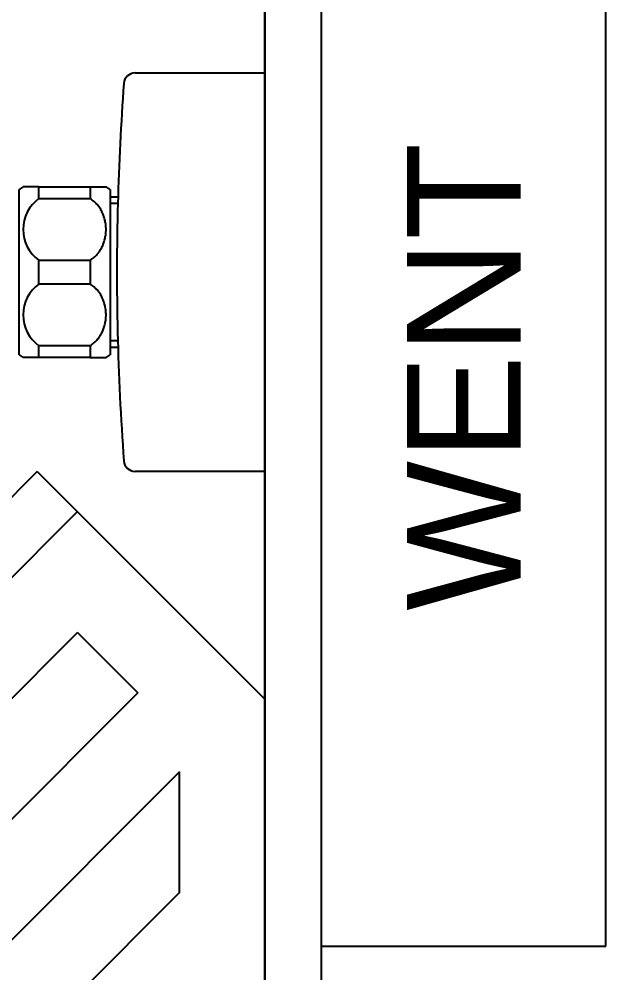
# Model space of a CAD drawing. Header units: millimetres. Extents: x 976 to 9349, y -714 to 2211.
# Drawn here: x 6705.53 to 6715.85, y 9.25 to 26 of the extents above; entities that cross this region are included whole.
import ezdxf

# ---------------------------------------------------------------- set-up
doc = ezdxf.new("R2010")
doc.units = ezdxf.units.MM
for name, color, linetype in [('Płytki', 254, 'Continuous'), ('Wbudowane', 175, 'Continuous'), ('Ściany', 7, 'Continuous')]:
    doc.layers.add(name, color=color, linetype=linetype)

# ---------------------------------------------------------------- blocks, each defined once
blk = doc.blocks.new('Z$W@#15141')
for p, q in [((5, 0), (5, 20)), ((0, 0), (5, 0))]:
    blk.add_line(p, q)
blk = doc.blocks.new('Z$W@#9123')
for p, q in [((25.925, 52.903), (18.925, 52.903)), ((18.925, 50.624), (18.925, 52.903)), ((24.425, 52.903), (20.425, 52.903)), ((25.925, 52.903), (25.925, 50.624)), ((21.103, 50.183), (21.103, 50.322)), ((21.22, 50.319), (21.22, 50.183)), ((23.63, 50.319), (23.63, 50.183)), ((23.747, 50.322), (23.747, 50.183)), ((20.925, 49.833), (20.925, 50.112)), ((20.975, 50.183), (23.875, 50.183)), ((23.925, 49.833), (23.925, 50.112)), ((20.925, 48.933), (20.925, 49.833)), ((20.925, 49.833), (21.134, 49.833)), ((21.134, 49.833), (21.134, 48.933)), ((22.216, 48.933), (22.216, 49.833)), ((22.216, 49.833), (22.634, 49.833)), ((22.634, 49.833), (22.634, 48.933)), ((23.716, 48.933), (23.716, 49.833)), ((23.716, 49.833), (23.925, 49.833)), ((23.925, 49.833), (23.925, 48.933)), ((21.134, 48.933), (20.925, 48.933)), ((20.925, 48.933), (20.925, 48.653)), ((22.634, 48.933), (22.216, 48.933)), ((23.925, 48.933), (23.716, 48.933)), ((23.925, 48.933), (23.925, 48.653)), ((23.875, 48.583), (20.975, 48.583)), ((21.388, 48.583), (21.38, 48.573)), ((23.47, 48.573), (23.462, 48.583))]:
    blk.add_line(p, q)
for centre, radius, start, end in [((19.125, 50.624), 0.2, 180, 265.7757), ((25.725, 50.624), 0.2, 274.2243, 0), ((22.425, 95.303), 45, 265.7757, 268.4656), ((22.425, 95.303), 45, 268.4656, 274.2243), ((21.765, 49.569), 1, 142.1519, 147.1021), ((23.085, 49.569), 1, 32.8979, 37.8481), ((21.675, 49.317), 0.664, 215.3947, 324.6053), ((23.175, 49.317), 0.664, 215.3947, 324.6053), ((21.765, 49.196), 1, 212.904, 217.8481), ((23.085, 49.196), 1, 322.1519, 327.093)]:
    blk.add_arc(centre, radius, start, end)
for points in [[(22.216, 49.833), (22.201, 49.857), (22.185, 49.879), (22.149, 49.921), (22.13, 49.94), (22.099, 49.967), (22.088, 49.975), (22.072, 49.988), (22.067, 49.992), (22.056, 49.999), (22.05, 50.003), (22.022, 50.021), (21.999, 50.034), (21.952, 50.057), (21.928, 50.067), (21.891, 50.079), (21.878, 50.083), (21.853, 50.09), (21.841, 50.093), (21.803, 50.101), (21.778, 50.105), (21.727, 50.111), (21.701, 50.112), (21.662, 50.112), (21.65, 50.112), (21.624, 50.11), (21.611, 50.109), (21.573, 50.105), (21.548, 50.101), (21.498, 50.09), (21.473, 50.084), (21.436, 50.071), (21.424, 50.067), (21.406, 50.059), (21.4, 50.057), (21.388, 50.052), (21.382, 50.049), (21.352, 50.035), (21.329, 50.022), (21.284, 49.993), (21.263, 49.977), (21.237, 49.955), (21.232, 49.95), (21.222, 49.941), (21.217, 49.936), (21.202, 49.921), (21.193, 49.911), (21.165, 49.88), (21.149, 49.857), (21.134, 49.833)], [(23.716, 49.833), (23.701, 49.857), (23.685, 49.879), (23.649, 49.921), (23.63, 49.94), (23.599, 49.967), (23.588, 49.975), (23.572, 49.988), (23.567, 49.992), (23.556, 49.999), (23.55, 50.003), (23.522, 50.021), (23.499, 50.034), (23.452, 50.057), (23.428, 50.067), (23.391, 50.079), (23.378, 50.083), (23.353, 50.09), (23.341, 50.093), (23.303, 50.101), (23.278, 50.105), (23.227, 50.111), (23.201, 50.112), (23.162, 50.112), (23.15, 50.112), (23.124, 50.11), (23.111, 50.109), (23.073, 50.105), (23.048, 50.101), (22.998, 50.09), (22.973, 50.084), (22.936, 50.071), (22.924, 50.067), (22.906, 50.059), (22.9, 50.057), (22.888, 50.052), (22.882, 50.049), (22.852, 50.035), (22.829, 50.022), (22.784, 49.993), (22.763, 49.977), (22.737, 49.955), (22.732, 49.95), (22.722, 49.941), (22.717, 49.936), (22.702, 49.921), (22.693, 49.911), (22.665, 49.88), (22.649, 49.857), (22.634, 49.833)]]:
    blk.add_open_spline(points, degree=3, knots=[0, 0, 0, 0, 0.0625, 0.0625, 0.125, 0.125, 0.15625, 0.15625, 0.171875, 0.171875, 0.1875, 0.1875, 0.25, 0.25, 0.3125, 0.3125, 0.34375, 0.34375, 0.375, 0.375, 0.4375, 0.4375, 0.5, 0.5, 0.53125, 0.53125, 0.5625, 0.5625, 0.625, 0.625, 0.6875, 0.6875, 0.71875, 0.71875, 0.734375, 0.734375, 0.75, 0.75, 0.8125, 0.8125, 0.875, 0.875, 0.890625, 0.890625, 0.90625, 0.90625, 0.9375, 0.9375, 1, 1, 1, 1])
blk = doc.blocks.new('Z$W@#8064')
blk.add_line((0, 0), (70, 0))
blk = doc.blocks.new('Z$W@#3241')
for p, q in [((0, 20), (4, 24)), ((20.749, 24), (4, 24)), ((5.278, 22.5), (22.5, 5.278)), ((7.399, 22.5), (5.278, 22.5)), ((7.399, 22.5), (22.5, 7.399)), ((2.828, 20.707), (3.889, 21.768)), ((3.889, 21.768), (21.768, 3.889)), ((0.707, 20.707), (20.707, 0.707)), ((2.828, 20.707), (20.707, 2.828)), ((0, 20), (20, 0))]:
    blk.add_line(p, q)

msp = doc.modelspace()

# ---------------------------------------------------------------- linework, layer by layer
at = {"layer": 'Płytki'}
msp.add_line((6709.852, 64.057), (6709.852, -5.943), dxfattribs=at)
at = {"layer": 'Ściany'}
msp.add_line((6710.852, -6.943), (6710.852, 230.357), dxfattribs=at)

# ---------------------------------------------------------------- block references
at = {"layer": 'Wbudowane'}
for name, p, rotation in [('Z$W@#8064', (6709.852, -5.943), 90), ('Z$W@#9123', (6656.95, 43.982), -90.00000000000001), ('Z$W@#3241', (6685.852, 18.057), -90.00000000000001)]:
    msp.add_blockref(name, p, dxfattribs=dict(at, rotation=rotation))
msp.add_blockref('Z$W@#15141', (6710.852, 9.719), dxfattribs=at)

# ---------------------------------------------------------------- texts
at = {"layer": 'Wbudowane', "insert": (6713.352, 19.719), "char_height": 2, "width": 20, "attachment_point": 5, "rotation": 90}
msp.add_mtext('{\\fArial|b0|i0|c238|p0;WENT}', dxfattribs=at)

doc.saveas('drawing.dxf')
